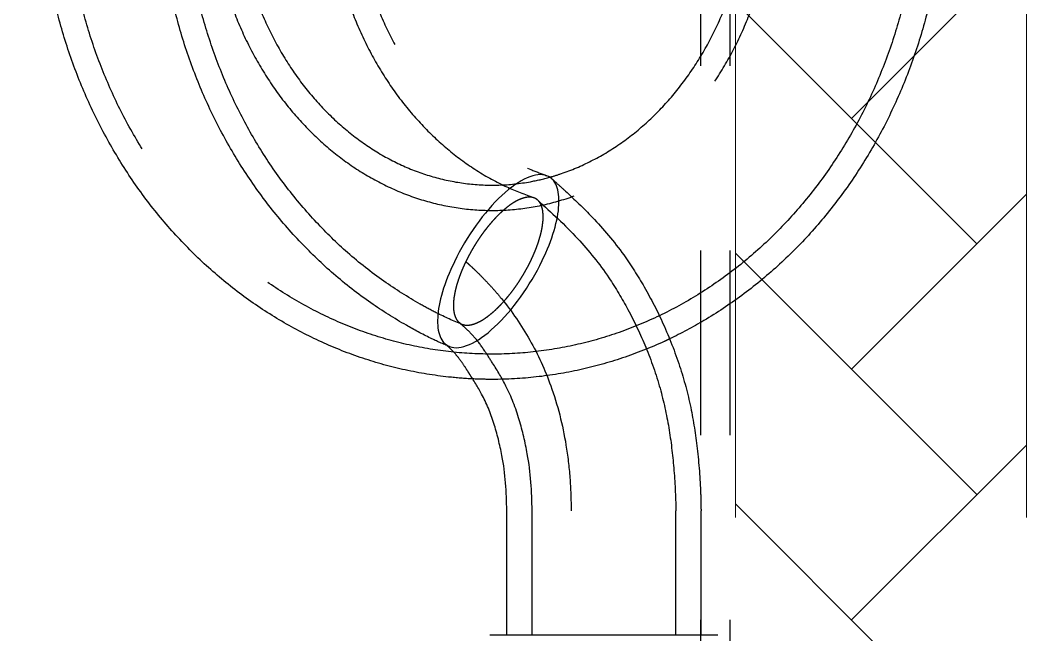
# Model space of a CAD drawing. Header units: millimetres. Extents: x -46397 to 283259, y -8690 to 23983.
# Drawn here: x -14952.4 to -14779.3, y 4754.2 to 4859.9 of the extents above; entities that cross this region are included whole.
import ezdxf

# ---------------------------------------------------------------- set-up
doc = ezdxf.new("R2010")
doc.units = ezdxf.units.MM
doc.linetypes.add('CENTER', pattern=[2, 1.25, -0.25, 0.25, -0.25])
doc.linetypes.add('PHANTOM', pattern=[63.5, 31.75, -6.35, 6.35, -6.35, 6.35, -6.35])
doc.layers.add('DUONGTAM', color=1, linetype='CENTER', lineweight=0)

# ---------------------------------------------------------------- blocks, each defined once
blk = doc.blocks.new('BO-3')
at = {"color": 251, "linetype": 'PHANTOM', "ltscale": 5, "extrusion": (0, 1, 0)}
for p, q in [((600, 4477.61), (600, 2977.61)), ((605, 4477.61), (605, 2977.61)), ((566.66, 4157.51), (566.66, 4178.86)), ((571.01, 4157.51), (571.01, 4178.86)), ((595.72, 4157.51), (595.72, 4178.86)), ((600.06, 4157.51), (600.06, 4178.86)), ((563.76, 4157.51), (602.96, 4157.51))]:
    blk.add_line(p, q, dxfattribs=at)
at = {"color": 251, "linetype": 'PHANTOM', "ltscale": 5}
for start_param, end_param in [(3.211922, 4.950929), (1.809336, 3.211922), (-1.332257, 0.070329), (0.070329, 1.809336)]:
    blk.add_ellipse((565.21, 4221.75), major_axis=(-8.78, -14.48), ratio=0.389491, start_param=start_param, end_param=end_param, dxfattribs=at)
for points, knots in [([(556.85, 4207.07), (555.72, 4207.51), (554.63, 4208), (552.14, 4209.21), (550.76, 4209.95), (547.33, 4211.92), (545.3, 4213.2), (541.1, 4216.12), (538.95, 4217.78), (534.96, 4221.24), (533.1, 4223.03), (529.48, 4226.83), (527.72, 4228.86), (524.36, 4233.13), (522.77, 4235.37), (519.83, 4239.94), (518.48, 4242.29), (515.98, 4247.11), (514.82, 4249.59), (512.74, 4254.68), (511.8, 4257.29), (510.17, 4262.58), (509.47, 4265.27), (508.3, 4270.68), (507.84, 4273.41), (507.16, 4278.91), (506.93, 4281.67), (506.73, 4287.19), (506.75, 4289.96), (507.03, 4295.46), (507.29, 4298.19), (508.05, 4303.6), (508.55, 4306.29), (509.78, 4311.56), (510.52, 4314.16), (512.21, 4319.25), (513.16, 4321.75), (515.3, 4326.6), (516.47, 4328.96), (519.02, 4333.52), (520.4, 4335.72), (523.35, 4339.94), (524.92, 4341.97), (528.22, 4345.8), (529.96, 4347.62), (533.59, 4351.04), (535.49, 4352.63), (539.41, 4355.59), (541.43, 4356.94), (545.58, 4359.4), (547.72, 4360.51), (552.06, 4362.45), (554.27, 4363.29), (558.76, 4364.71), (561.03, 4365.28), (565.61, 4366.15), (567.91, 4366.45), (572.53, 4366.77), (574.85, 4366.79), (579.46, 4366.57), (581.76, 4366.32), (586.32, 4365.56), (588.59, 4365.04), (593.05, 4363.75), (595.26, 4362.96), (599.59, 4361.15), (601.71, 4360.11), (605.86, 4357.79), (607.89, 4356.5), (611.81, 4353.69), (613.71, 4352.17), (617.37, 4348.9), (619.13, 4347.15), (622.49, 4343.46), (624.09, 4341.5), (627.11, 4337.41), (628.53, 4335.27), (631.17, 4330.83), (632.39, 4328.52), (634.63, 4323.77), (635.64, 4321.32), (637.45, 4316.31), (638.25, 4313.74), (639.6, 4308.52), (640.17, 4305.87), (641.06, 4300.5), (641.39, 4297.77), (641.8, 4292.3), (641.89, 4289.55), (641.83, 4284.03), (641.67, 4281.26), (641.13, 4275.76), (640.73, 4273.01), (639.7, 4267.57), (639.07, 4264.87), (637.57, 4259.54), (636.7, 4256.91), (634.74, 4251.76), (633.64, 4249.23), (631.24, 4244.29), (629.93, 4241.89), (627.1, 4237.23), (625.58, 4234.97), (622.36, 4230.63), (620.65, 4228.55), (617.06, 4224.58), (615.17, 4222.69), (611.25, 4219.12), (609.2, 4217.44), (604.99, 4214.32), (602.81, 4212.87), (598.65, 4210.41), (596.67, 4209.35), (594.66, 4208.4)], [0, 0, 0, 0, 3.736782, 3.736782, 8.690877, 8.690877, 16.285142, 16.285142, 24.7727, 24.7727, 32.741422, 32.741422, 41.031425, 41.031425, 49.425377, 49.425377, 57.629031, 57.629031, 65.89181, 65.89181, 74.223387, 74.223387, 82.53415, 82.53415, 90.835663, 90.835663, 99.143593, 99.143593, 107.458696, 107.458696, 115.761181, 115.761181, 124.069663, 124.069663, 132.364349, 132.364349, 140.660202, 140.660202, 148.934648, 148.934648, 157.19508, 157.19508, 165.431309, 165.431309, 173.630004, 173.630004, 181.794581, 181.794581, 189.902224, 189.902224, 197.967987, 197.967987, 205.972631, 205.972631, 213.938901, 213.938901, 221.860338, 221.860338, 229.761023, 229.761023, 237.650324, 237.650324, 245.544846, 245.544846, 253.465518, 253.465518, 261.415214, 261.415214, 269.417684, 269.417684, 277.461278, 277.461278, 285.56635, 285.56635, 293.710295, 293.710295, 301.905818, 301.905818, 310.129192, 310.129192, 318.383666, 318.383666, 326.65743, 326.65743, 334.941, 334.941, 343.241528, 343.241528, 351.539374, 351.539374, 359.849184, 359.849184, 368.153056, 368.153056, 376.465547, 376.465547, 384.771554, 384.771554, 393.080456, 393.080456, 401.381504, 401.381504, 409.674384, 409.674384, 417.958751, 417.958751, 426.22026, 426.22026, 434.468223, 434.468223, 442.681364, 442.681364, 449.750441, 449.750441, 449.750441, 449.750441]), ([(560.81, 4201.51), (559.43, 4201.58), (558.05, 4201.69), (554.18, 4202.11), (551.69, 4202.51), (546.76, 4203.59), (544.32, 4204.26), (539.51, 4205.87), (537.14, 4206.8), (532.49, 4208.92), (530.21, 4210.11), (525.76, 4212.72), (523.59, 4214.15), (519.39, 4217.23), (517.36, 4218.89), (513.44, 4222.41), (511.56, 4224.28), (507.97, 4228.21), (506.26, 4230.28), (503.02, 4234.58), (501.5, 4236.82), (498.66, 4241.45), (497.33, 4243.84), (494.91, 4248.75), (493.8, 4251.27), (491.81, 4256.4), (490.93, 4259.02), (489.4, 4264.34), (488.75, 4267.04), (487.69, 4272.47), (487.27, 4275.22), (486.69, 4280.73), (486.52, 4283.49), (486.42, 4289.02), (486.5, 4291.78), (486.88, 4297.26), (487.19, 4299.99), (488.06, 4305.38), (488.61, 4308.05), (489.94, 4313.29), (490.72, 4315.87), (492.5, 4320.92), (493.51, 4323.39), (495.74, 4328.2), (496.96, 4330.54), (499.6, 4335.02), (501.02, 4337.18), (504.03, 4341.3), (505.63, 4343.27), (509.02, 4347.06), (510.82, 4348.87), (514.54, 4352.19), (516.44, 4353.71), (520.36, 4356.54), (522.37, 4357.87), (526.04, 4359.97), (527.95, 4360.94), (529.46, 4361.52)], [487.002271, 487.002271, 487.002271, 487.002271, 491.446747, 491.446747, 499.52563, 499.52563, 507.620648, 507.620648, 515.724669, 515.724669, 523.86068, 523.86068, 532.015976, 532.015976, 540.207314, 540.207314, 548.422614, 548.422614, 556.665861, 556.665861, 564.932935, 564.932935, 573.211754, 573.211754, 581.511744, 581.511744, 589.811149, 589.811149, 598.125079, 598.125079, 606.432974, 606.432974, 614.747888, 614.747888, 623.056614, 623.056614, 631.370281, 631.370281, 639.675133, 639.675133, 647.964596, 647.964596, 656.270969, 656.270969, 664.572003, 664.572003, 672.78997, 672.78997, 680.981042, 680.981042, 689.309319, 689.309319, 697.364517, 697.364517, 705.44689, 705.44689, 711.420081, 711.420081, 711.420081, 711.420081]), ([(559.03, 4210.89), (557.57, 4211.45), (556.01, 4212.14), (553.62, 4213.35), (552.71, 4213.85), (549.66, 4215.58), (547.58, 4216.89), (543.4, 4219.82), (541.3, 4221.46), (537.45, 4224.86), (535.66, 4226.6), (532.18, 4230.34), (530.48, 4232.34), (527.25, 4236.53), (525.73, 4238.73), (522.94, 4243.22), (521.66, 4245.51), (519.3, 4250.23), (518.22, 4252.67), (516.28, 4257.65), (515.41, 4260.21), (513.92, 4265.38), (513.29, 4268), (512.26, 4273.28), (511.87, 4275.95), (511.32, 4281.3), (511.16, 4283.99), (511.08, 4289.36), (511.17, 4292.04), (511.57, 4297.36), (511.89, 4300.01), (512.77, 4305.23), (513.33, 4307.81), (514.66, 4312.88), (515.45, 4315.37), (517.23, 4320.22), (518.24, 4322.6), (520.45, 4327.19), (521.66, 4329.43), (524.27, 4333.71), (525.68, 4335.77), (528.67, 4339.7), (530.25, 4341.57), (533.58, 4345.1), (535.33, 4346.76), (538.96, 4349.85), (540.85, 4351.29), (544.75, 4353.9), (546.76, 4355.09), (550.86, 4357.2), (552.96, 4358.13), (557.22, 4359.71), (559.39, 4360.38), (563.76, 4361.42), (565.97, 4361.81), (570.39, 4362.31), (572.62, 4362.43), (577.06, 4362.39), (579.28, 4362.23), (583.69, 4361.64), (585.88, 4361.21), (590.21, 4360.09), (592.35, 4359.39), (596.56, 4357.75), (598.62, 4356.79), (602.66, 4354.64), (604.63, 4353.43), (608.45, 4350.79), (610.31, 4349.35), (613.87, 4346.24), (615.59, 4344.56), (618.86, 4341.02), (620.42, 4339.15), (623.35, 4335.21), (624.73, 4333.15), (627.29, 4328.86), (628.48, 4326.63), (630.65, 4322.03), (631.63, 4319.65), (633.38, 4314.79), (634.14, 4312.3), (635.44, 4307.23), (635.98, 4304.65), (636.82, 4299.42), (637.12, 4296.78), (637.49, 4291.46), (637.56, 4288.78), (637.45, 4283.41), (637.28, 4280.72), (636.69, 4275.37), (636.28, 4272.71), (635.22, 4267.43), (634.57, 4264.81), (633.04, 4259.65), (632.16, 4257.11), (630.18, 4252.14), (629.08, 4249.7), (626.67, 4244.96), (625.35, 4242.65), (622.52, 4238.19), (621.01, 4236.04), (617.8, 4231.91), (616.1, 4229.93), (612.54, 4226.18), (610.67, 4224.41), (606.79, 4221.07), (604.77, 4219.51), (600.6, 4216.62), (598.45, 4215.29), (594.04, 4212.88), (591.78, 4211.8), (587.19, 4209.9), (584.85, 4209.07), (580.11, 4207.7), (577.72, 4207.15), (572.9, 4206.32), (570.47, 4206.03), (565.6, 4205.74), (563.17, 4205.74), (558.31, 4205.99), (555.89, 4206.25), (551.08, 4207.05), (548.69, 4207.58), (543.98, 4208.91), (541.65, 4209.71), (537.07, 4211.56), (534.82, 4212.61), (530.43, 4214.96), (528.29, 4216.26), (524.12, 4219.09), (522.1, 4220.63), (518.21, 4223.91), (516.33, 4225.66), (512.75, 4229.36), (511.03, 4231.32), (507.79, 4235.4), (506.26, 4237.53), (503.4, 4241.95), (502.07, 4244.24), (499.61, 4248.94), (498.49, 4251.36), (496.47, 4256.31), (495.56, 4258.84), (493.99, 4263.97), (493.31, 4266.58), (492.2, 4271.85), (491.76, 4274.51), (491.12, 4279.86), (490.92, 4282.55), (490.76, 4287.92), (490.8, 4290.6), (491.12, 4295.94), (491.4, 4298.6), (492.19, 4303.84), (492.7, 4306.44), (493.95, 4311.54), (494.7, 4314.05), (496.4, 4318.95), (497.37, 4321.35), (499.5, 4326.02), (500.68, 4328.29), (503.23, 4332.63), (504.59, 4334.71), (507.5, 4338.69), (509.05, 4340.59), (512.32, 4344.23), (514.07, 4345.97), (517.67, 4349.15), (519.51, 4350.59), (523.33, 4353.31), (525.31, 4354.59), (528.11, 4356.13), (528.84, 4356.51), (530, 4357.05), (530.42, 4357.23), (530.95, 4357.44), (531.04, 4357.47), (531.24, 4357.55), (531.37, 4357.6), (531.61, 4357.7), (531.73, 4357.74), (531.85, 4357.79)], [0, 0, 0, 0, 5.168767, 5.168767, 8.494414, 8.494414, 16.316634, 16.316634, 24.651506, 24.651506, 32.400611, 32.400611, 40.514911, 40.514911, 48.681598, 48.681598, 56.646036, 56.646036, 64.687646, 64.687646, 72.78762, 72.78762, 80.857924, 80.857924, 88.931761, 88.931761, 97.008113, 97.008113, 105.092506, 105.092506, 113.163775, 113.163775, 121.239416, 121.239416, 129.306948, 129.306948, 137.363803, 137.363803, 145.414438, 145.414438, 153.436933, 153.436933, 161.446436, 161.446436, 169.424804, 169.424804, 177.382569, 177.382569, 185.287582, 185.287582, 193.143438, 193.143438, 200.962432, 200.962432, 208.732506, 208.732506, 216.485728, 216.485728, 224.222502, 224.222502, 231.962094, 231.962094, 239.706495, 239.706495, 247.48316, 247.48316, 255.306263, 255.306263, 263.175714, 263.175714, 271.106766, 271.106766, 279.046392, 279.046392, 287.026008, 287.026008, 295.026826, 295.026826, 303.058301, 303.058301, 311.105773, 311.105773, 319.16225, 319.16225, 327.234982, 327.234982, 335.30307, 335.30307, 343.383544, 343.383544, 351.456769, 351.456769, 359.537456, 359.537456, 367.613105, 367.613105, 375.685896, 375.685896, 383.756708, 383.756708, 391.811423, 391.811423, 399.862187, 399.862187, 407.88606, 407.88606, 415.909143, 415.909143, 423.921172, 423.921172, 431.906713, 431.906713, 439.863748, 439.863748, 447.786791, 447.786791, 455.69731, 455.69731, 463.587166, 463.587166, 471.485972, 471.485972, 479.379216, 479.379216, 487.285305, 487.285305, 495.213501, 495.213501, 503.158951, 503.158951, 511.137958, 511.137958, 519.134367, 519.134367, 527.168319, 527.168319, 535.207925, 535.207925, 543.255555, 543.255555, 551.314602, 551.314602, 559.380076, 559.380076, 567.460405, 567.460405, 575.535204, 575.535204, 583.62058, 583.62058, 591.696832, 591.696832, 599.782144, 599.782144, 607.857629, 607.857629, 615.919222, 615.919222, 623.99819, 623.99819, 632.072605, 632.072605, 640.064771, 640.064771, 648.044076, 648.044076, 656.165248, 656.165248, 664.016637, 664.016637, 672.032002, 672.032002, 674.758867, 674.758867, 676.232648, 676.232648, 676.543742, 676.543742, 677.043742, 677.043742, 677.517039, 677.517039, 677.517039, 677.517039]), ([(545.43, 4336.53), (543.8, 4335.92), (542.25, 4335.39), (539.94, 4334.4), (539.02, 4333.93), (536.97, 4332.73), (535.89, 4331.99), (533.56, 4330.24), (532.32, 4329.2), (529.79, 4326.78), (528.5, 4325.37), (526.12, 4322.39), (525.02, 4320.84), (522.97, 4317.55), (522.01, 4315.79), (520.28, 4312.14), (519.51, 4310.24), (518.17, 4306.34), (517.59, 4304.33), (516.64, 4300.22), (516.26, 4298.11), (515.73, 4293.84), (515.57, 4291.67), (515.47, 4287.32), (515.52, 4285.13), (515.86, 4280.76), (516.13, 4278.57), (516.9, 4274.24), (517.4, 4272.09), (518.59, 4267.88), (519.3, 4265.8), (520.9, 4261.76), (521.81, 4259.79), (523.8, 4255.99), (524.9, 4254.15), (527.25, 4250.64), (528.52, 4248.96), (531.2, 4245.79), (532.62, 4244.29), (535.59, 4241.52), (537.13, 4240.23), (540.33, 4237.89), (541.99, 4236.83), (545.4, 4234.94), (547.15, 4234.11), (550.74, 4232.69), (552.57, 4232.11), (556.29, 4231.2), (558.19, 4230.87), (562, 4230.49), (563.93, 4230.43), (567.76, 4230.59), (569.67, 4230.8), (573.46, 4231.5), (575.35, 4231.99), (579.04, 4233.22), (580.87, 4233.97), (584.41, 4235.72), (586.14, 4236.71), (589.48, 4238.93), (591.09, 4240.16), (594.18, 4242.81), (595.65, 4244.25), (598.46, 4247.3), (599.79, 4248.93), (602.27, 4252.36), (603.43, 4254.15), (605.56, 4257.88), (606.53, 4259.82), (608.27, 4263.79), (609.04, 4265.84), (610.37, 4270), (610.93, 4272.13), (611.84, 4276.42), (612.19, 4278.59), (612.66, 4282.95), (612.79, 4285.14), (612.83, 4289.5), (612.74, 4291.67), (612.35, 4295.95), (612.04, 4298.08), (611.23, 4302.23), (610.72, 4304.27), (609.51, 4308.22), (608.81, 4310.15), (607.23, 4313.84), (606.35, 4315.62), (604.42, 4319.01), (603.38, 4320.63), (601.15, 4323.66), (599.96, 4325.09), (597.47, 4327.72), (596.15, 4328.94), (593.44, 4331.15), (592.03, 4332.14), (589.16, 4333.88), (587.69, 4334.63), (584.68, 4335.9), (583.13, 4336.41), (579.99, 4337.19), (578.39, 4337.46), (575.15, 4337.73), (573.5, 4337.73), (570.22, 4337.46), (568.59, 4337.18), (565.36, 4336.37), (563.76, 4335.83), (560.63, 4334.48), (559.09, 4333.67), (556.13, 4331.82), (554.69, 4330.77), (551.94, 4328.46), (550.62, 4327.19), (548.13, 4324.45), (546.95, 4322.98), (544.75, 4319.86), (543.72, 4318.2), (541.83, 4314.72), (540.97, 4312.9), (539.44, 4309.12), (538.77, 4307.17), (537.62, 4303.15), (537.15, 4301.09), (536.41, 4296.9), (536.15, 4294.76), (535.84, 4290.45), (535.79, 4288.27), (535.91, 4283.9), (536.08, 4281.71), (536.63, 4277.35), (537.02, 4275.18), (538.01, 4270.91), (538.61, 4268.8), (540.02, 4264.67), (540.83, 4262.64), (542.64, 4258.71), (543.64, 4256.81), (545.82, 4253.16), (547, 4251.41), (549.53, 4248.05), (550.89, 4246.44), (553.74, 4243.46), (555.22, 4242.08), (558.29, 4239.55), (559.88, 4238.39), (563.19, 4236.26), (564.9, 4235.32), (568.18, 4233.85), (569.77, 4233.24), (571.39, 4232.62)], [0, 0, 0, 0, 6.30713, 6.30713, 10.966631, 10.966631, 16.138407, 16.138407, 22.29993, 22.29993, 29.281588, 29.281588, 35.906338, 35.906338, 42.634985, 42.634985, 49.293585, 49.293585, 55.901003, 55.901003, 62.520485, 62.520485, 69.122363, 69.122363, 75.718977, 75.718977, 82.313008, 82.313008, 88.902967, 88.902967, 95.496054, 95.496054, 102.086791, 102.086791, 108.683859, 108.683859, 115.296048, 115.296048, 121.921947, 121.921947, 128.533978, 128.533978, 135.188887, 135.188887, 141.898775, 141.898775, 148.684493, 148.684493, 155.537754, 155.537754, 162.425805, 162.425805, 169.317531, 169.317531, 176.217445, 176.217445, 183.082333, 183.082333, 189.882629, 189.882629, 196.599059, 196.599059, 203.252775, 203.252775, 209.917007, 209.917007, 216.548865, 216.548865, 223.15731, 223.15731, 229.753444, 229.753444, 236.337816, 236.337816, 242.918551, 242.918551, 249.501619, 249.501619, 256.083177, 256.083177, 262.667457, 262.667457, 269.259488, 269.259488, 275.855242, 275.855242, 282.462702, 282.462702, 289.09691, 289.09691, 295.759848, 295.759848, 302.475545, 302.475545, 309.239767, 309.239767, 316.05208, 316.05208, 323.010985, 323.010985, 330.129198, 330.129198, 337.351702, 337.351702, 344.582112, 344.582112, 351.799427, 351.799427, 358.922989, 358.922989, 365.899154, 365.899154, 372.724439, 372.724439, 379.442886, 379.442886, 386.141806, 386.141806, 392.802593, 392.802593, 399.43088, 399.43088, 406.044963, 406.044963, 412.641735, 412.641735, 419.232351, 419.232351, 425.823933, 425.823933, 432.409041, 432.409041, 438.989506, 438.989506, 445.585943, 445.585943, 452.17636, 452.17636, 458.74408, 458.74408, 465.424204, 465.424204, 472.030966, 472.030966, 478.558677, 478.558677, 485.372271, 485.372271, 491.129607, 491.129607, 491.129607, 491.129607]), ([(547.85, 4332.81), (547.85, 4332.8), (547.84, 4332.8), (547.84, 4332.8), (547.84, 4332.8), (547.82, 4332.79), (547.81, 4332.79), (547.76, 4332.77), (547.72, 4332.76), (547.58, 4332.7), (547.48, 4332.66), (547.05, 4332.5), (546.73, 4332.38), (545.47, 4331.92), (544.55, 4331.59), (542.89, 4330.95), (542.18, 4330.65), (540.76, 4329.93), (539.98, 4329.47), (538.29, 4328.37), (537.38, 4327.7), (535.27, 4326.01), (534.09, 4324.93), (531.75, 4322.49), (530.59, 4321.1), (528.46, 4318.18), (527.49, 4316.66), (525.68, 4313.43), (524.84, 4311.7), (523.36, 4308.14), (522.71, 4306.3), (521.6, 4302.51), (521.14, 4300.56), (520.42, 4296.57), (520.16, 4294.53), (519.86, 4290.41), (519.81, 4288.33), (519.92, 4284.16), (520.09, 4282.06), (520.63, 4277.9), (521.01, 4275.83), (521.97, 4271.75), (522.56, 4269.73), (523.93, 4265.81), (524.72, 4263.89), (526.47, 4260.17), (527.44, 4258.37), (529.55, 4254.93), (530.7, 4253.28), (533.13, 4250.17), (534.42, 4248.7), (537.13, 4245.96), (538.56, 4244.69), (541.52, 4242.35), (543.06, 4241.29), (546.22, 4239.4), (547.86, 4238.57), (551.19, 4237.14), (552.9, 4236.55), (556.37, 4235.62), (558.14, 4235.28), (561.7, 4234.86), (563.5, 4234.78), (567.11, 4234.89), (568.92, 4235.09), (571.84, 4235.62), (572.95, 4235.88), (574.06, 4236.19)], [0, 0, 0, 0, 0.005003, 0.005003, 0.020013, 0.020013, 0.065041, 0.065041, 0.200125, 0.200125, 0.605381, 0.605381, 1.821241, 1.821241, 5.480629, 5.480629, 9.404795, 9.404795, 13.391554, 13.391554, 18.00911, 18.00911, 24.300435, 24.300435, 31.036234, 31.036234, 37.386162, 37.386162, 43.846045, 43.846045, 50.174686, 50.174686, 56.491476, 56.491476, 62.814994, 62.814994, 69.114278, 69.114278, 75.41279, 75.41279, 81.71165, 81.71165, 88.001329, 88.001329, 94.287743, 94.287743, 100.583463, 100.583463, 106.879831, 106.879831, 113.188751, 113.188751, 119.540681, 119.540681, 125.932795, 125.932795, 132.389784, 132.389784, 138.943909, 138.943909, 145.585659, 145.585659, 152.307579, 152.307579, 159.080126, 159.080126, 163.287336, 163.287336, 163.287336, 163.287336]), ([(574.06, 4236.19), (574.73, 4236.37), (575.39, 4236.58), (577.8, 4237.4), (579.52, 4238.13), (582.87, 4239.83), (584.5, 4240.8), (587.64, 4242.98), (589.16, 4244.18), (592.04, 4246.78), (593.42, 4248.18), (596.01, 4251.17), (597.24, 4252.76), (599.51, 4256.08), (600.57, 4257.83), (602.49, 4261.44), (603.36, 4263.32), (604.9, 4267.16), (605.57, 4269.14), (606.71, 4273.16), (607.18, 4275.21), (607.9, 4279.34), (608.16, 4281.42), (608.46, 4285.59), (608.5, 4287.67), (608.38, 4291.81), (608.21, 4293.87), (607.67, 4297.9), (607.3, 4299.89), (606.36, 4303.75), (605.79, 4305.64), (604.49, 4309.27), (603.74, 4311.02), (602.1, 4314.37), (601.19, 4315.96), (599.25, 4318.96), (598.21, 4320.37), (596.01, 4322.99), (594.86, 4324.2), (592.45, 4326.4), (591.2, 4327.4), (588.63, 4329.16), (587.3, 4329.94), (584.59, 4331.26), (583.2, 4331.81), (580.37, 4332.66), (578.93, 4332.97), (576.01, 4333.34), (574.52, 4333.4), (571.52, 4333.24), (570.01, 4333.03), (567, 4332.33), (565.51, 4331.84), (562.59, 4330.6), (561.16, 4329.85), (558.4, 4328.11), (557.06, 4327.12), (554.51, 4324.91), (553.29, 4323.7), (550.99, 4321.09), (549.9, 4319.68), (547.88, 4316.68), (546.94, 4315.09), (545.23, 4311.76), (544.45, 4310.01), (543.08, 4306.39), (542.49, 4304.51), (541.5, 4300.66), (541.1, 4298.67), (540.5, 4294.65), (540.31, 4292.59), (540.13, 4288.46), (540.15, 4286.37), (540.39, 4282.2), (540.62, 4280.11), (541.29, 4275.97), (541.74, 4273.91), (542.83, 4269.88), (543.47, 4267.89), (544.96, 4264.02), (545.81, 4262.13), (547.67, 4258.5), (548.7, 4256.75), (550.91, 4253.41), (552.1, 4251.81), (554.63, 4248.78), (555.98, 4247.34), (558.76, 4244.75), (560.19, 4243.58), (563.23, 4241.36), (564.85, 4240.32), (567.84, 4238.72), (569.27, 4238.11), (571.72, 4237.14), (572.64, 4236.79), (573.57, 4236.44)], [163.287336, 163.287336, 163.287336, 163.287336, 165.834441, 165.834441, 172.520937, 172.520937, 179.121616, 179.121616, 185.621, 185.621, 192.040478, 192.040478, 198.407051, 198.407051, 204.732681, 204.732681, 211.031282, 211.031282, 217.321416, 217.321416, 223.60642, 223.60642, 229.887517, 229.887517, 236.171753, 236.171753, 242.462925, 242.462925, 248.75409, 248.75409, 255.051114, 255.051114, 261.366473, 261.366473, 267.692478, 267.692478, 274.049214, 274.049214, 280.468081, 280.468081, 286.95951, 286.95951, 293.571445, 293.571445, 300.370556, 300.370556, 307.368804, 307.368804, 314.577543, 314.577543, 321.915045, 321.915045, 329.192042, 329.192042, 336.276195, 336.276195, 343.137632, 343.137632, 349.795402, 349.795402, 356.306958, 356.306958, 362.734912, 362.734912, 369.104798, 369.104798, 375.432671, 375.432671, 381.747649, 381.747649, 388.052325, 388.052325, 394.344767, 394.344767, 400.638283, 400.638283, 406.926969, 406.926969, 413.208873, 413.208873, 419.506659, 419.506659, 425.777707, 425.777707, 432.075745, 432.075745, 438.487717, 438.487717, 444.689584, 444.689584, 451.256317, 451.256317, 456.953501, 456.953501, 460.240114, 460.240114, 460.240114, 460.240114]), ([(574.36, 4235.95), (574.36, 4235.95), (574.37, 4235.95), (574.38, 4235.94), (574.38, 4235.94), (574.41, 4235.91), (574.43, 4235.9), (574.51, 4235.83), (574.57, 4235.77), (574.8, 4235.56), (574.98, 4235.41), (575.69, 4234.77), (576.22, 4234.29), (578.32, 4232.36), (579.87, 4230.86), (583.29, 4227.29), (585.12, 4225.12), (588.04, 4221.06), (589.22, 4219.21), (591.49, 4215.25), (592.58, 4213.12), (594.63, 4208.6), (595.58, 4206.19), (597.15, 4201.39), (597.78, 4199.01), (598.77, 4194.28), (599.13, 4191.93), (599.7, 4186.98), (599.9, 4184.38), (600.04, 4180.8), (600.06, 4179.83), (600.06, 4178.86)], [0, 0, 0, 0, 0.009274, 0.009274, 0.037094, 0.037094, 0.120557, 0.120557, 0.370943, 0.370943, 1.122106, 1.122106, 3.375651, 3.375651, 10.139549, 10.139549, 18.798709, 18.798709, 25.468906, 25.468906, 32.743121, 32.743121, 40.570725, 40.570725, 47.980326, 47.980326, 55.10464, 55.10464, 62.937265, 62.937265, 65.849938, 65.849938, 65.849938, 65.849938]), ([(571.99, 4232.25), (574.34, 4230.15), (576.66, 4227.98), (580.79, 4223.56), (582.6, 4221.3), (585.4, 4217.14), (586.49, 4215.31), (588.62, 4211.33), (589.65, 4209.17), (591.51, 4204.66), (592.34, 4202.3), (593.64, 4197.67), (594.14, 4195.4), (594.9, 4190.82), (595.18, 4188.51), (595.58, 4183.76), (595.72, 4181.31), (595.72, 4178.86)], [0, 0, 0, 0, 10.008785, 10.008785, 18.880762, 18.880762, 25.392661, 25.392661, 32.672289, 32.672289, 40.221161, 40.221161, 47.18929, 47.18929, 54.164357, 54.164357, 61.515521, 61.515521, 61.515521, 61.515521]), ([(562.06, 4225.87), (562.02, 4225.81), (561.98, 4225.75), (561.94, 4225.69), (561.87, 4225.59), (561.8, 4225.49), (561.74, 4225.38)], [0.917616515, 0.917616515, 0.917616515, 0.917616515, 0.920622498, 0.920622498, 0.920622498, 0.926011071, 0.926011071, 0.926011071, 0.926011071]), ([(559.84, 4221.49), (559.91, 4221.43), (559.97, 4221.37), (560.04, 4221.31), (560.18, 4221.18), (560.31, 4221.06), (560.45, 4220.94)], [0.00596849, 0.00596849, 0.00596849, 0.00596849, 0.01193695, 0.01193695, 0.01193695, 0.02387389, 0.02387389, 0.02387389, 0.02387389]), ([(559.3, 4220.98), (559.27, 4220.93), (559.25, 4220.88), (559.23, 4220.82), (559.2, 4220.77), (559.18, 4220.72), (559.16, 4220.67)], [0.016985618, 0.016985618, 0.016985618, 0.016985618, 0.01943841, 0.01943841, 0.01943841, 0.021891201, 0.021891201, 0.021891201, 0.021891201]), ([(562.81, 4218.63), (563.32, 4218.1), (563.83, 4217.56), (564.32, 4217.01), (564.81, 4216.45), (565.29, 4215.89), (565.76, 4215.31)], [0.09549552, 0.09549552, 0.09549552, 0.09549552, 0.14324327, 0.14324327, 0.14324327, 0.19099102, 0.19099102, 0.19099102, 0.19099102]), ([(571.01, 4178.86), (571.01, 4182.13), (570.79, 4185.43), (569.83, 4190.6), (569.38, 4192.56), (568.21, 4196.5), (567.45, 4198.47), (565.84, 4201.64), (565.06, 4202.94), (563.79, 4204.92), (563.33, 4205.62), (562.34, 4207.12), (561.81, 4207.86), (560.7, 4209.14), (560.13, 4209.72), (559.17, 4210.6), (558.81, 4210.92), (558.44, 4211.25)], [0, 0, 0, 0, 9.819124, 9.819124, 15.876837, 15.876837, 22.328754, 22.328754, 27.100763, 27.100763, 29.656818, 29.656818, 32.72297, 32.72297, 35.584868, 35.584868, 37.183022, 37.183022, 37.183022, 37.183022]), ([(594.66, 4208.4), (594.34, 4208.24), (594.02, 4208.09), (591.37, 4206.87), (588.99, 4205.93), (584.15, 4204.3), (581.7, 4203.62), (576.75, 4202.53), (574.25, 4202.12), (569.24, 4201.57), (566.72, 4201.43), (563.08, 4201.43), (561.94, 4201.46), (560.81, 4201.51)], [449.750441, 449.750441, 449.750441, 449.750441, 450.874645, 450.874645, 459.0306, 459.0306, 467.164951, 467.164951, 475.272336, 475.272336, 483.362593, 483.362593, 487.002271, 487.002271, 487.002271, 487.002271]), ([(566.66, 4178.86), (566.66, 4182.03), (566.44, 4185.23), (565.47, 4190.2), (565.02, 4192.07), (563.89, 4195.65), (563.19, 4197.35), (561.7, 4200.1), (560.98, 4201.27), (560, 4202.78), (559.78, 4203.12), (559.21, 4203.99), (558.87, 4204.5), (558.28, 4205.28), (558.02, 4205.6), (557.33, 4206.37), (556.88, 4206.81), (556.4, 4207.25)], [0, 0, 0, 0, 9.523227, 9.523227, 15.302476, 15.302476, 21.030636, 21.030636, 25.367109, 25.367109, 26.629701, 26.629701, 28.557067, 28.557067, 30.165249, 30.165249, 32.488118, 32.488118, 32.488118, 32.488118]), ([(576.85, 4190.13), (577.15, 4188.27), (577.37, 4186.4), (577.52, 4184.52), (577.66, 4182.64), (577.73, 4180.75), (577.73, 4178.86)], [0.7701185, 0.7701185, 0.7701185, 0.7701185, 0.8850593, 0.8850593, 0.8850593, 1, 1, 1, 1])]:
    blk.add_open_spline(points, degree=3, knots=knots, dxfattribs=at)
for points in [[(567.62, 4231.67), (567.48, 4231.58), (567.34, 4231.48), (567.19, 4231.37)], [(567.65, 4231.69), (567.64, 4231.68), (567.63, 4231.68), (567.62, 4231.67)], [(567.97, 4231.89), (567.87, 4231.82), (567.76, 4231.76), (567.65, 4231.69)], [(568.01, 4231.91), (568, 4231.9), (567.99, 4231.89), (567.97, 4231.89)], [(568.08, 4231.95), (568.06, 4231.94), (568.03, 4231.92), (568.01, 4231.91)], [(568.11, 4231.97), (568.1, 4231.96), (568.09, 4231.96), (568.08, 4231.95)], [(568.53, 4232.19), (568.4, 4232.13), (568.26, 4232.05), (568.11, 4231.97)], [(568.57, 4232.21), (568.56, 4232.21), (568.55, 4232.2), (568.53, 4232.19)], [(568.98, 4232.4), (568.84, 4232.34), (568.71, 4232.28), (568.57, 4232.21)], [(569.01, 4232.41), (569, 4232.41), (568.99, 4232.4), (568.98, 4232.4)], [(569.4, 4232.55), (569.27, 4232.51), (569.14, 4232.46), (569.01, 4232.41)], [(569.43, 4232.56), (569.42, 4232.56), (569.41, 4232.56), (569.4, 4232.55)], [(569.81, 4232.67), (569.68, 4232.64), (569.56, 4232.61), (569.43, 4232.56)], [(569.84, 4232.68), (569.83, 4232.67), (569.82, 4232.67), (569.81, 4232.67)], [(570.2, 4232.74), (570.08, 4232.72), (569.96, 4232.7), (569.84, 4232.68)], [(570.53, 4232.76), (570.43, 4232.76), (570.31, 4232.75), (570.2, 4232.74)], [(570.55, 4232.76), (570.55, 4232.76), (570.54, 4232.76), (570.53, 4232.76)], [(570.88, 4232.74), (570.78, 4232.76), (570.67, 4232.76), (570.55, 4232.76)], [(571.19, 4232.68), (571.1, 4232.71), (570.99, 4232.73), (570.88, 4232.74)], [(571.47, 4232.59), (571.38, 4232.62), (571.29, 4232.66), (571.19, 4232.68)], [(571.72, 4232.45), (571.64, 4232.5), (571.56, 4232.55), (571.47, 4232.59)], [(571.95, 4232.29), (571.88, 4232.35), (571.8, 4232.4), (571.72, 4232.45)], [(572.17, 4232.08), (572.1, 4232.15), (572.03, 4232.22), (571.95, 4232.29)], [(572.27, 4231.94), (572.24, 4231.99), (572.2, 4232.03), (572.17, 4232.08)], [(572.28, 4231.93), (572.28, 4231.94), (572.28, 4231.94), (572.27, 4231.94)], [(572.35, 4231.83), (572.33, 4231.87), (572.31, 4231.9), (572.28, 4231.93)], [(572.51, 4231.56), (572.46, 4231.66), (572.41, 4231.75), (572.35, 4231.83)], [(572.65, 4231.24), (572.6, 4231.35), (572.56, 4231.46), (572.51, 4231.56)], [(565.69, 4230.13), (565.54, 4230), (565.39, 4229.86), (565.25, 4229.71)], [(565.72, 4230.17), (565.71, 4230.16), (565.7, 4230.14), (565.69, 4230.13)], [(566.19, 4230.58), (566.03, 4230.45), (565.88, 4230.31), (565.72, 4230.17)], [(566.23, 4230.61), (566.21, 4230.6), (566.2, 4230.59), (566.19, 4230.58)], [(566.26, 4230.64), (566.25, 4230.63), (566.24, 4230.62), (566.23, 4230.61)], [(566.66, 4230.97), (566.53, 4230.86), (566.39, 4230.75), (566.26, 4230.64)], [(566.71, 4231.01), (566.69, 4231), (566.68, 4230.98), (566.66, 4230.97)], [(567.14, 4231.34), (567, 4231.23), (566.85, 4231.12), (566.71, 4231.01)], [(567.19, 4231.37), (567.18, 4231.36), (567.16, 4231.35), (567.14, 4231.34)], [(572.75, 4230.89), (572.72, 4231.01), (572.69, 4231.13), (572.65, 4231.24)], [(572.83, 4230.55), (572.81, 4230.67), (572.78, 4230.78), (572.75, 4230.89)], [(572.84, 4230.52), (572.83, 4230.53), (572.83, 4230.54), (572.83, 4230.55)], [(572.84, 4230.5), (572.84, 4230.51), (572.84, 4230.51), (572.84, 4230.52)], [(572.89, 4230.1), (572.88, 4230.24), (572.86, 4230.37), (572.84, 4230.5)], [(572.92, 4229.78), (572.91, 4229.89), (572.9, 4229.99), (572.89, 4230.1)], [(572.92, 4229.76), (572.92, 4229.77), (572.92, 4229.77), (572.92, 4229.78)], [(563.76, 4228.09), (563.63, 4227.95), (563.51, 4227.8), (563.39, 4227.65)], [(563.85, 4228.2), (563.82, 4228.17), (563.79, 4228.13), (563.76, 4228.09)], [(564.23, 4228.64), (564.1, 4228.49), (563.97, 4228.35), (563.85, 4228.2)], [(564.33, 4228.75), (564.3, 4228.71), (564.26, 4228.68), (564.23, 4228.64)], [(564.72, 4229.17), (564.59, 4229.03), (564.46, 4228.89), (564.33, 4228.75)], [(565.19, 4229.66), (565.03, 4229.5), (564.87, 4229.34), (564.72, 4229.17)], [(565.21, 4229.67), (565.2, 4229.67), (565.2, 4229.67), (565.19, 4229.66)], [(565.22, 4229.69), (565.22, 4229.69), (565.21, 4229.68), (565.21, 4229.67)], [(565.25, 4229.71), (565.24, 4229.71), (565.23, 4229.7), (565.22, 4229.69)], [(572.82, 4228.01), (572.83, 4228.04), (572.83, 4228.06), (572.83, 4228.08)], [(572.83, 4228.08), (572.86, 4228.25), (572.87, 4228.41), (572.89, 4228.57)], [(572.89, 4228.57), (572.89, 4228.6), (572.89, 4228.62), (572.9, 4228.65)], [(572.9, 4228.65), (572.91, 4228.81), (572.92, 4228.96), (572.92, 4229.12)], [(572.92, 4229.66), (572.92, 4229.69), (572.92, 4229.73), (572.92, 4229.76)], [(572.93, 4229.2), (572.93, 4229.36), (572.93, 4229.51), (572.92, 4229.66)], [(572.92, 4229.12), (572.92, 4229.15), (572.92, 4229.18), (572.93, 4229.2)], [(562.38, 4226.31), (562.35, 4226.27), (562.32, 4226.23), (562.29, 4226.19)], [(562.51, 4226.5), (562.46, 4226.44), (562.42, 4226.37), (562.38, 4226.31)], [(562.78, 4226.87), (562.69, 4226.75), (562.6, 4226.62), (562.51, 4226.5)], [(562.83, 4226.93), (562.81, 4226.91), (562.8, 4226.89), (562.78, 4226.87)], [(562.98, 4227.13), (562.93, 4227.07), (562.88, 4227), (562.83, 4226.93)], [(563.01, 4227.16), (563, 4227.15), (562.99, 4227.14), (562.98, 4227.13)], [(563.31, 4227.55), (563.21, 4227.42), (563.11, 4227.29), (563.01, 4227.16)], [(563.39, 4227.65), (563.36, 4227.61), (563.34, 4227.58), (563.31, 4227.55)], [(572.48, 4226.3), (572.48, 4226.31), (572.49, 4226.33), (572.49, 4226.34)], [(572.49, 4226.34), (572.54, 4226.52), (572.58, 4226.69), (572.62, 4226.87)], [(572.62, 4226.87), (572.62, 4226.89), (572.63, 4226.91), (572.63, 4226.92)], [(572.63, 4226.92), (572.63, 4226.95), (572.64, 4226.97), (572.65, 4227)], [(572.65, 4227), (572.68, 4227.15), (572.71, 4227.29), (572.73, 4227.44)], [(572.73, 4227.44), (572.74, 4227.46), (572.74, 4227.49), (572.75, 4227.51)], [(572.75, 4227.51), (572.78, 4227.68), (572.8, 4227.85), (572.82, 4228.01)], [(561.29, 4224.68), (561.22, 4224.58), (561.16, 4224.47), (561.09, 4224.37)], [(561.48, 4225), (561.42, 4224.89), (561.35, 4224.79), (561.29, 4224.68)], [(561.53, 4225.07), (561.52, 4225.05), (561.5, 4225.02), (561.48, 4225)], [(561.74, 4225.38), (561.67, 4225.28), (561.6, 4225.18), (561.53, 4225.07)], [(562.29, 4226.19), (562.21, 4226.08), (562.14, 4225.98), (562.06, 4225.87)], [(571.92, 4224.48), (571.96, 4224.59), (572, 4224.7), (572.04, 4224.81)], [(572.04, 4224.81), (572.07, 4224.91), (572.11, 4225.02), (572.14, 4225.12)], [(572.14, 4225.12), (572.17, 4225.23), (572.21, 4225.33), (572.24, 4225.44)], [(572.24, 4225.44), (572.27, 4225.55), (572.3, 4225.65), (572.33, 4225.76)], [(572.33, 4225.76), (572.36, 4225.85), (572.39, 4225.94), (572.41, 4226.03)], [(572.41, 4226.03), (572.43, 4226.12), (572.46, 4226.21), (572.48, 4226.3)], [(560.23, 4222.87), (560.2, 4222.81), (560.17, 4222.75), (560.13, 4222.69)], [(560.33, 4223.05), (560.3, 4222.99), (560.27, 4222.94), (560.23, 4222.87)], [(560.43, 4223.23), (560.4, 4223.17), (560.36, 4223.11), (560.33, 4223.05)], [(560.52, 4223.39), (560.49, 4223.34), (560.46, 4223.28), (560.43, 4223.23)], [(560.61, 4223.56), (560.58, 4223.5), (560.55, 4223.45), (560.52, 4223.39)], [(560.71, 4223.72), (560.68, 4223.67), (560.64, 4223.61), (560.61, 4223.56)], [(560.88, 4224.01), (560.82, 4223.91), (560.76, 4223.82), (560.71, 4223.72)], [(560.93, 4224.1), (560.91, 4224.07), (560.9, 4224.04), (560.88, 4224.01)], [(560.96, 4224.15), (560.95, 4224.13), (560.94, 4224.11), (560.93, 4224.1)], [(561.07, 4224.33), (561.03, 4224.27), (560.99, 4224.21), (560.96, 4224.15)], [(561.09, 4224.37), (561.09, 4224.36), (561.08, 4224.34), (561.07, 4224.33)], [(571.26, 4222.83), (571.31, 4222.94), (571.36, 4223.05), (571.4, 4223.16)], [(571.4, 4223.16), (571.45, 4223.27), (571.5, 4223.38), (571.54, 4223.49)], [(571.54, 4223.49), (571.59, 4223.6), (571.63, 4223.72), (571.68, 4223.83)], [(571.68, 4223.83), (571.72, 4223.94), (571.76, 4224.04), (571.8, 4224.15)], [(571.8, 4224.15), (571.81, 4224.18), (571.82, 4224.21), (571.83, 4224.24)], [(571.83, 4224.24), (571.86, 4224.32), (571.89, 4224.4), (571.92, 4224.48)], [(559.36, 4221.13), (559.34, 4221.08), (559.32, 4221.03), (559.3, 4220.98)], [(559.41, 4221.23), (559.4, 4221.2), (559.38, 4221.16), (559.36, 4221.13)], [(559.48, 4221.37), (559.46, 4221.33), (559.43, 4221.28), (559.41, 4221.23)], [(559.54, 4221.51), (559.52, 4221.47), (559.5, 4221.43), (559.48, 4221.37)], [(559.58, 4221.58), (559.57, 4221.56), (559.56, 4221.54), (559.54, 4221.51)], [(559.61, 4221.66), (559.6, 4221.64), (559.59, 4221.62), (559.58, 4221.58)], [(559.62, 4221.68), (559.62, 4221.68), (559.62, 4221.67), (559.61, 4221.66)], [(559.63, 4221.67), (559.7, 4221.61), (559.77, 4221.55), (559.84, 4221.49)], [(559.7, 4221.84), (559.68, 4221.79), (559.66, 4221.75), (559.65, 4221.73)], [(559.71, 4221.86), (559.71, 4221.85), (559.7, 4221.84), (559.7, 4221.84)], [(559.74, 4221.91), (559.73, 4221.89), (559.72, 4221.87), (559.71, 4221.86)], [(559.81, 4222.06), (559.79, 4222.01), (559.76, 4221.96), (559.74, 4221.91)], [(559.89, 4222.21), (559.86, 4222.16), (559.84, 4222.11), (559.81, 4222.06)], [(559.96, 4222.36), (559.94, 4222.31), (559.91, 4222.26), (559.89, 4222.21)], [(560.04, 4222.51), (560.01, 4222.46), (559.99, 4222.41), (559.96, 4222.36)], [(560.12, 4222.65), (560.09, 4222.61), (560.07, 4222.56), (560.04, 4222.51)], [(560.13, 4222.69), (560.13, 4222.68), (560.12, 4222.67), (560.12, 4222.65)], [(570.31, 4220.85), (570.37, 4220.97), (570.43, 4221.08), (570.48, 4221.19)], [(570.48, 4221.19), (570.54, 4221.3), (570.59, 4221.41), (570.65, 4221.51)], [(570.65, 4221.51), (570.67, 4221.56), (570.69, 4221.61), (570.71, 4221.65)], [(570.71, 4221.65), (570.74, 4221.71), (570.77, 4221.77), (570.8, 4221.82)], [(570.8, 4221.82), (570.85, 4221.93), (570.9, 4222.04), (570.96, 4222.16)], [(570.96, 4222.16), (571.01, 4222.27), (571.06, 4222.38), (571.11, 4222.49)], [(571.11, 4222.49), (571.16, 4222.6), (571.21, 4222.72), (571.26, 4222.83)], [(558.66, 4219.44), (558.65, 4219.42), (558.64, 4219.39), (558.63, 4219.37)], [(558.75, 4219.68), (558.72, 4219.6), (558.69, 4219.52), (558.66, 4219.44)], [(558.81, 4219.83), (558.79, 4219.78), (558.77, 4219.73), (558.75, 4219.68)], [(558.87, 4219.99), (558.85, 4219.94), (558.83, 4219.88), (558.81, 4219.83)], [(558.93, 4220.14), (558.91, 4220.09), (558.89, 4220.04), (558.87, 4219.99)], [(559, 4220.31), (558.98, 4220.25), (558.96, 4220.2), (558.93, 4220.14)], [(559.01, 4220.32), (559.01, 4220.32), (559.01, 4220.31), (559, 4220.31)], [(559.08, 4220.49), (559.06, 4220.44), (559.03, 4220.38), (559.01, 4220.32)], [(559.16, 4220.67), (559.13, 4220.61), (559.11, 4220.55), (559.08, 4220.49)], [(560.45, 4220.94), (560.72, 4220.69), (560.98, 4220.44), (561.25, 4220.19)], [(561.25, 4220.19), (561.78, 4219.68), (562.3, 4219.16), (562.81, 4218.63)], [(569.34, 4219.15), (569.39, 4219.24), (569.44, 4219.32), (569.5, 4219.41)], [(569.5, 4219.41), (569.55, 4219.5), (569.61, 4219.59), (569.66, 4219.69)], [(569.66, 4219.69), (569.68, 4219.72), (569.7, 4219.75), (569.72, 4219.79)], [(569.72, 4219.79), (569.79, 4219.91), (569.86, 4220.03), (569.92, 4220.15)], [(569.92, 4220.15), (569.99, 4220.27), (570.06, 4220.39), (570.12, 4220.51)], [(570.12, 4220.51), (570.19, 4220.62), (570.25, 4220.74), (570.31, 4220.85)], [(558.09, 4217.75), (558.04, 4217.59), (558, 4217.43), (557.96, 4217.27)], [(558.18, 4218.07), (558.15, 4217.96), (558.12, 4217.85), (558.09, 4217.75)], [(558.28, 4218.38), (558.25, 4218.28), (558.22, 4218.17), (558.18, 4218.07)], [(558.39, 4218.7), (558.35, 4218.59), (558.32, 4218.49), (558.28, 4218.38)], [(558.42, 4218.8), (558.41, 4218.77), (558.4, 4218.73), (558.39, 4218.7)], [(558.51, 4219.04), (558.48, 4218.96), (558.45, 4218.88), (558.42, 4218.8)], [(558.54, 4219.13), (558.53, 4219.1), (558.52, 4219.07), (558.51, 4219.04)], [(558.59, 4219.27), (558.57, 4219.22), (558.56, 4219.18), (558.54, 4219.13)], [(558.63, 4219.37), (558.62, 4219.33), (558.6, 4219.3), (558.59, 4219.27)], [(568.05, 4217.2), (568.18, 4217.38), (568.3, 4217.56), (568.43, 4217.74)], [(568.43, 4217.74), (568.44, 4217.76), (568.46, 4217.79), (568.48, 4217.82)], [(568.48, 4217.82), (568.6, 4218), (568.72, 4218.18), (568.84, 4218.35)], [(568.84, 4218.35), (568.87, 4218.4), (568.9, 4218.45), (568.93, 4218.49)], [(568.93, 4218.49), (569.04, 4218.67), (569.16, 4218.85), (569.27, 4219.03)], [(569.27, 4219.03), (569.29, 4219.07), (569.31, 4219.11), (569.34, 4219.15)], [(557.68, 4216), (557.65, 4215.83), (557.62, 4215.65), (557.59, 4215.48)], [(557.7, 4216.12), (557.69, 4216.08), (557.68, 4216.04), (557.68, 4216)], [(557.78, 4216.51), (557.75, 4216.38), (557.72, 4216.25), (557.7, 4216.12)], [(557.79, 4216.59), (557.79, 4216.56), (557.78, 4216.54), (557.78, 4216.51)], [(557.82, 4216.7), (557.81, 4216.66), (557.8, 4216.63), (557.79, 4216.59)], [(557.93, 4217.17), (557.89, 4217.02), (557.85, 4216.86), (557.82, 4216.7)], [(557.96, 4217.27), (557.95, 4217.24), (557.94, 4217.21), (557.93, 4217.17)], [(567.08, 4215.92), (567.09, 4215.93), (567.1, 4215.95), (567.11, 4215.96)], [(567.11, 4215.96), (567.25, 4216.13), (567.38, 4216.31), (567.52, 4216.48)], [(567.52, 4216.48), (567.54, 4216.51), (567.57, 4216.55), (567.6, 4216.58)], [(567.6, 4216.58), (567.61, 4216.6), (567.62, 4216.62), (567.64, 4216.64)], [(567.64, 4216.64), (567.76, 4216.8), (567.87, 4216.95), (567.98, 4217.11)], [(567.98, 4217.11), (568.01, 4217.14), (568.03, 4217.17), (568.05, 4217.2)], [(557.5, 4214.31), (557.49, 4214.15), (557.49, 4214), (557.5, 4213.85)], [(557.53, 4214.86), (557.51, 4214.7), (557.5, 4214.54), (557.5, 4214.38)], [(557.5, 4214.38), (557.5, 4214.36), (557.5, 4214.33), (557.5, 4214.31)], [(557.59, 4215.43), (557.56, 4215.26), (557.55, 4215.09), (557.53, 4214.92)], [(557.53, 4214.92), (557.53, 4214.9), (557.53, 4214.88), (557.53, 4214.86)], [(557.59, 4215.48), (557.59, 4215.46), (557.59, 4215.44), (557.59, 4215.43)], [(565.23, 4213.85), (565.37, 4214), (565.52, 4214.15), (565.66, 4214.3)], [(565.66, 4214.3), (565.68, 4214.31), (565.69, 4214.33), (565.71, 4214.34)], [(565.71, 4214.34), (565.85, 4214.5), (566, 4214.65), (566.14, 4214.81)], [(565.76, 4215.31), (567.56, 4213.11), (569.19, 4210.73), (570.62, 4208.2)], [(566.14, 4214.81), (566.16, 4214.83), (566.17, 4214.85), (566.19, 4214.87)], [(566.19, 4214.87), (566.34, 4215.03), (566.48, 4215.2), (566.62, 4215.36)], [(566.62, 4215.36), (566.63, 4215.38), (566.65, 4215.4), (566.66, 4215.41)], [(566.66, 4215.41), (566.8, 4215.58), (566.94, 4215.75), (567.08, 4215.92)], [(557.5, 4213.85), (557.5, 4213.81), (557.5, 4213.77), (557.5, 4213.73)], [(557.5, 4213.73), (557.51, 4213.62), (557.52, 4213.52), (557.53, 4213.41)], [(557.53, 4213.41), (557.54, 4213.28), (557.56, 4213.14), (557.58, 4213.02)], [(557.58, 4213.02), (557.58, 4213.01), (557.58, 4213), (557.59, 4212.99)], [(557.59, 4212.99), (557.61, 4212.86), (557.63, 4212.74), (557.67, 4212.62)], [(557.67, 4212.62), (557.67, 4212.59), (557.68, 4212.56), (557.69, 4212.53)], [(557.69, 4212.53), (557.72, 4212.44), (557.75, 4212.35), (557.78, 4212.27)], [(563.28, 4212.17), (563.42, 4212.28), (563.57, 4212.39), (563.72, 4212.51)], [(563.72, 4212.51), (563.73, 4212.52), (563.74, 4212.53), (563.76, 4212.54)], [(563.76, 4212.54), (563.91, 4212.66), (564.05, 4212.78), (564.2, 4212.9)], [(564.2, 4212.9), (564.21, 4212.91), (564.22, 4212.92), (564.23, 4212.93)], [(564.23, 4212.93), (564.38, 4213.06), (564.53, 4213.19), (564.68, 4213.33)], [(564.68, 4213.33), (564.7, 4213.35), (564.72, 4213.36), (564.74, 4213.38)], [(564.74, 4213.38), (564.88, 4213.52), (565.03, 4213.66), (565.18, 4213.8)], [(565.18, 4213.8), (565.19, 4213.81), (565.2, 4213.83), (565.21, 4213.84)], [(565.21, 4213.84), (565.22, 4213.84), (565.22, 4213.85), (565.23, 4213.85)], [(557.78, 4212.27), (557.81, 4212.18), (557.85, 4212.09), (557.89, 4212.01)], [(557.89, 4212.01), (557.89, 4211.99), (557.9, 4211.97), (557.91, 4211.95)], [(557.91, 4211.95), (557.96, 4211.86), (558.01, 4211.76), (558.07, 4211.68)], [(558.07, 4211.68), (558.1, 4211.64), (558.12, 4211.6), (558.15, 4211.56)], [(558.15, 4211.56), (558.18, 4211.52), (558.22, 4211.48), (558.25, 4211.43)], [(558.25, 4211.43), (558.32, 4211.36), (558.39, 4211.29), (558.47, 4211.22)], [(558.47, 4211.22), (558.47, 4211.22), (558.48, 4211.21), (558.48, 4211.21)], [(558.48, 4211.21), (558.55, 4211.15), (558.62, 4211.1), (558.7, 4211.06)], [(558.7, 4211.06), (558.76, 4211.02), (558.82, 4210.98), (558.89, 4210.95)], [(558.89, 4210.95), (558.91, 4210.94), (558.93, 4210.93), (558.95, 4210.92)], [(558.95, 4210.92), (559.04, 4210.88), (559.13, 4210.85), (559.23, 4210.83)], [(559.23, 4210.83), (559.33, 4210.8), (559.43, 4210.78), (559.54, 4210.77)], [(559.54, 4210.77), (559.64, 4210.75), (559.75, 4210.75), (559.87, 4210.75)], [(559.87, 4210.75), (559.88, 4210.75), (559.88, 4210.75), (559.89, 4210.75)], [(559.89, 4210.75), (560, 4210.75), (560.11, 4210.76), (560.22, 4210.77)], [(560.22, 4210.77), (560.34, 4210.79), (560.46, 4210.81), (560.58, 4210.83)], [(560.58, 4210.83), (560.59, 4210.84), (560.6, 4210.84), (560.61, 4210.84)], [(560.61, 4210.84), (560.74, 4210.87), (560.86, 4210.91), (560.99, 4210.95)], [(560.99, 4210.95), (561, 4210.95), (561.01, 4210.95), (561.02, 4210.96)], [(561.02, 4210.96), (561.15, 4211), (561.28, 4211.05), (561.41, 4211.1)], [(561.41, 4211.1), (561.42, 4211.11), (561.43, 4211.11), (561.44, 4211.11)], [(561.44, 4211.11), (561.58, 4211.17), (561.71, 4211.23), (561.85, 4211.3)], [(561.85, 4211.3), (561.86, 4211.3), (561.88, 4211.31), (561.89, 4211.32)], [(561.89, 4211.32), (562.03, 4211.38), (562.16, 4211.46), (562.31, 4211.54)], [(562.31, 4211.54), (562.32, 4211.55), (562.33, 4211.55), (562.34, 4211.56)], [(562.34, 4211.56), (562.38, 4211.58), (562.41, 4211.6), (562.45, 4211.62)], [(562.45, 4211.62), (562.55, 4211.69), (562.66, 4211.75), (562.77, 4211.82)], [(562.77, 4211.82), (562.78, 4211.83), (562.79, 4211.83), (562.8, 4211.84)], [(562.8, 4211.84), (562.94, 4211.94), (563.09, 4212.04), (563.23, 4212.14)], [(563.23, 4212.14), (563.25, 4212.15), (563.26, 4212.16), (563.28, 4212.17)], [(556.4, 4207.25), (556.29, 4207.35), (556.19, 4207.44), (556.06, 4207.55)], [(570.62, 4208.2), (572.03, 4205.72), (573.24, 4203.09), (574.22, 4200.35)], [(574.22, 4200.35), (575.41, 4197.06), (576.28, 4193.62), (576.85, 4190.13)]]:
    blk.add_open_spline(points, degree=3, dxfattribs=at)

msp = doc.modelspace()

# ---------------------------------------------------------------- hatches: boundary and pattern name
h = msp.add_hatch()
h.set_pattern_fill('AR-HBONE', color=1, scale=0.3)
h.set_pattern_definition([(45, (-282923.998, -5674.706), (0, 43.1052294), [91.44, -30.48]), (135, (-282902.445, -5653.153), (4e-15, 43.1052294), [91.44, -30.48])])
edge = h.paths.add_edge_path()
edge.add_line((-14779.38, 3524.56), (-14779.38, 5124.21))
edge.add_arc((-15039.25, 5125.86), 259.87, 359.636, 423.117)
edge.add_arc((-15435.38, 4344.39), 1136, 63.11833, 116.88162)
edge.add_arc((-15831.52, 5125.86), 259.87, 116.8829, 180.3639)
edge.add_line((-16091.38, 5124.21), (-16091.38, 3524.56))
edge.add_arc((-15831.52, 3522.9), 259.87, 179.636, 243.1169)
edge.add_arc((-15435.38, 4304.37), 1136, 243.11832, 296.88161)
edge.add_arc((-15039.25, 3522.9), 259.87, 296.8829, 360.3639)
edge = h.paths.add_edge_path(flags=16)
edge.add_line((-16041.38, 3524.39), (-16041.38, 5124.37))
edge.add_arc((-15831.52, 5125.86), 209.87, 116.8831, 180.4051, ccw=False)
edge.add_arc((-15435.38, 4344.39), 1086, 63.11836, 116.88165, ccw=False)
edge.add_arc((-15039.25, 5125.86), 209.87, -0.4051, 63.117, ccw=False)
edge.add_line((-14829.38, 5124.37), (-14829.38, 3524.39))
edge.add_arc((-15039.25, 3522.9), 209.87, -63.117, 0.4051, ccw=False)
edge.add_arc((-15435.38, 4304.37), 1086, 243.11835, 296.88164, ccw=False)
edge.add_arc((-15831.52, 3522.9), 209.87, 179.5949, 243.1169, ccw=False)

# ---------------------------------------------------------------- linework, layer by layer
at = {"layer": 'DUONGTAM', "color": 5, "lineweight": 0, "ltscale": 100, "elevation": -1.5}
msp.add_lwpolyline([(-16091.38, 5074.38), (-16091.38, 3574.38), (-16091.38, 3524.56, 0.284296), (-15949.03, 3291.12, 0.238987), (-14921.74, 3291.12, 0.284296), (-14779.38, 3524.56), (-14779.38, 3574.38), (-14779.38, 5074.38), (-14779.38, 5124.21, 0.284296), (-14921.74, 5357.64, 0.238987), (-15949.03, 5357.64, 0.284296), (-16091.38, 5124.21)], format="xyb", close=True, dxfattribs=at)
msp.add_lwpolyline([(-16041.38, 5074.38), (-16041.38, 3574.38), (-16041.38, 3524.39, 0.28449), (-15926.42, 3335.72, 0.238987), (-14944.35, 3335.72, 0.28449), (-14829.38, 3524.39), (-14829.38, 3574.38), (-14829.38, 5074.38), (-14829.38, 5124.37, 0.28449), (-14944.35, 5313.04, 0.238987), (-15926.42, 5313.04, 0.28449), (-16041.38, 5124.37), (-16041.38, 5074.38)], format="xyb", dxfattribs=at)

# ---------------------------------------------------------------- block references
msp.add_blockref('BO-3', (-15435.38, 596.7, -1.5))

doc.saveas('drawing.dxf')
